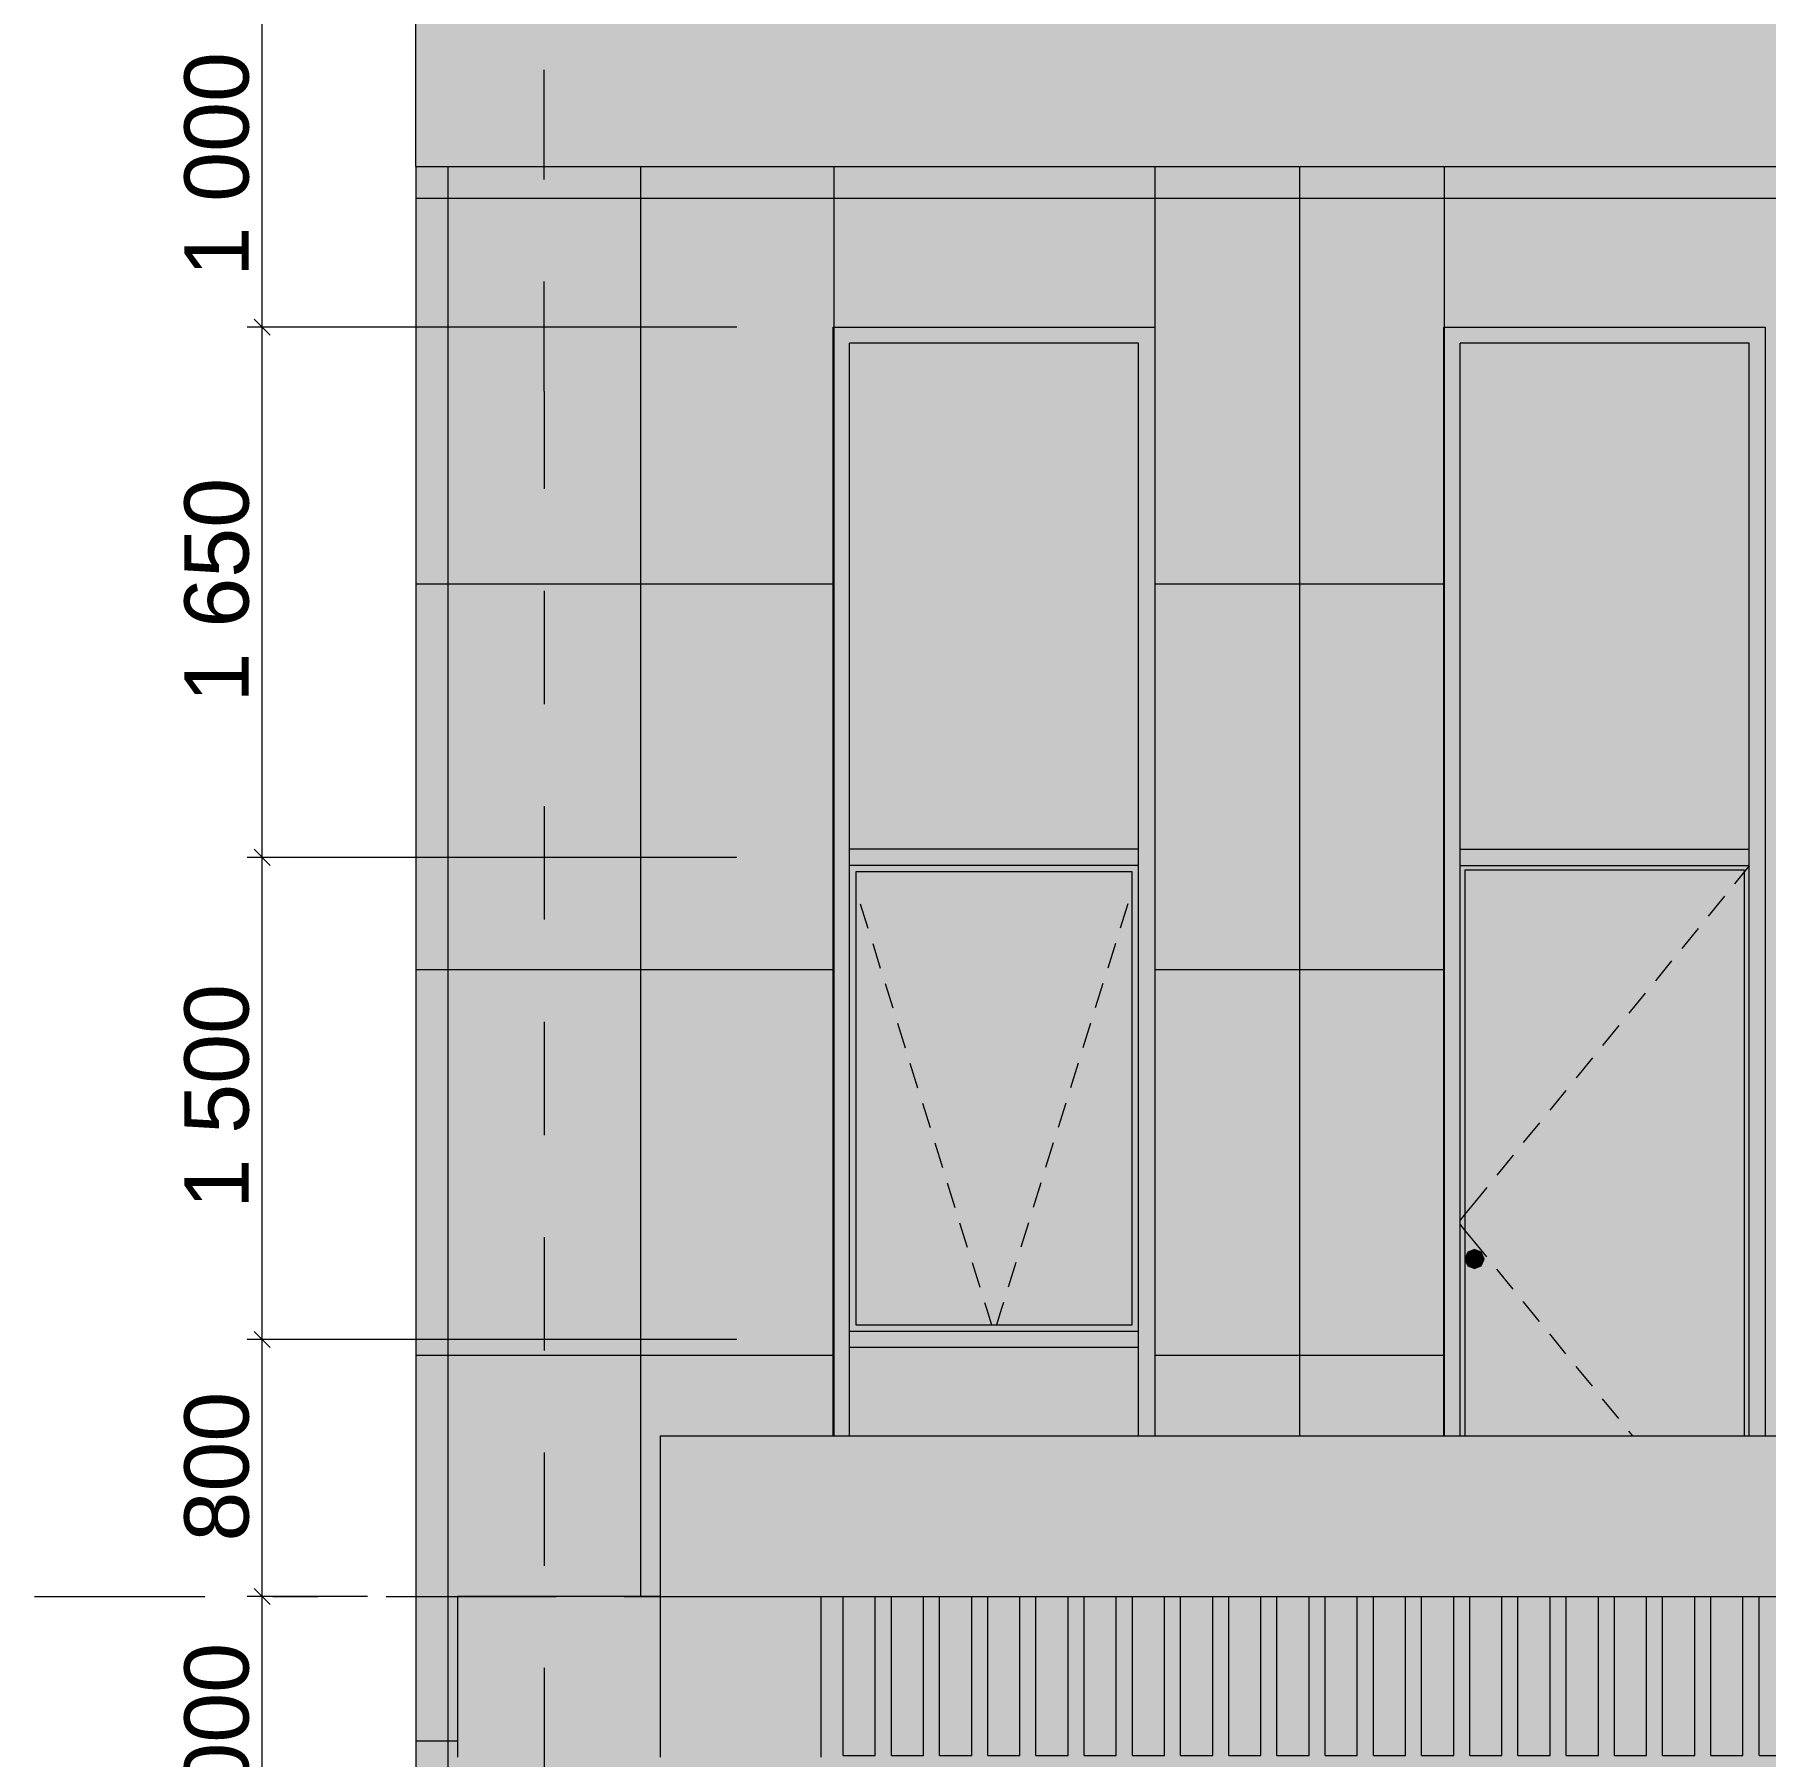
# Model space of a CAD drawing. Header units: millimetres. Extents: x 1499747 to 4230374, y -28481 to 441852.
# Drawn here: x 4020056 to 4025442, y 368581 to 373938 of the extents above; entities that cross this region are included whole.
import ezdxf

# ---------------------------------------------------------------- set-up
doc = ezdxf.new("R2010")
doc.units = ezdxf.units.MM
doc.header["$MEASUREMENT"] = 0
doc.layers.add('Чертеж и Рисунок', color=7, linetype='Continuous')
doc.styles.add('РЎР“Р•РќР•Р\xa0Р\x98Р\xa0_РЎРўР\x98Р›Р¬_2', font='')
doc.styles.get('РЎР“Р•РќР•Р\xa0Р\x98Р\xa0_РЎРўР\x98Р›Р¬_2').set_extended_font_data('GOST Common', italic=True)

msp = doc.modelspace()

# ---------------------------------------------------------------- hatches: boundary and pattern name
at = {"layer": 'Чертеж и Рисунок', "linetype": 'Continuous', "lineweight": 0, "true_color": 0xbc9a89}
for points in [[(4021241.89294, 400428.41218), (4021241.89294, 373528.37108), (4021741.89371, 373528.37108), (4021741.89371, 400428.41218)], [(4044991.95923, 374028.37184), (4021741.89371, 374028.37184), (4021741.89371, 373528.37108), (4044991.95923, 373528.37108)]]:
    msp.add_hatch(color=33, dxfattribs=at).paths.add_polyline_path(points)
at = {"layer": 'Чертеж и Рисунок', "linetype": 'Continuous', "lineweight": 0, "true_color": 0x868d8e}
msp.add_hatch(color=252, dxfattribs=at).paths.add_polyline_path([(4021241.89294, 373528.37108), (4021241.89294, 363828.35626), (4022541.92493, 363828.35626), (4022541.92493, 368078.36275), (4023541.92646, 368078.36275), (4023541.92646, 363828.35626), (4024441.92783, 363828.35626), (4024441.92783, 368078.36275), (4025441.92936, 368078.36275), (4025441.92936, 363828.35626), (4026666.93123, 363828.35626), (4026666.93123, 368578.36352), (4021371.85314, 368578.36352), (4021371.85314, 369078.36428), (4022002.28411, 369078.36428), (4022002.28411, 369578.36504), (4022541.42493, 369578.36504), (4022541.42493, 373028.37032), (4023541.42646, 373028.37032), (4023541.42646, 369578.36504), (4024441.52783, 369578.36504), (4024441.52783, 373028.37032), (4025441.52936, 373028.37032), (4025441.52936, 369578.36504), (4027242.43211, 369578.36504), (4027242.43211, 373028.37032), (4028242.43364, 373028.37032), (4028242.43364, 369578.36504), (4029142.03501, 369578.36504), (4029142.03501, 373028.37032), (4030142.03654, 373028.37032), (4030142.03654, 369578.36504), (4031941.43929, 369578.36504), (4031941.43929, 373028.37032), (4032941.44082, 373028.37032), (4032941.44082, 369578.36504), (4033841.44219, 369578.36504), (4033841.44219, 373028.37032), (4034841.44372, 373028.37032), (4034841.44372, 369578.36504), (4035991.94548, 369578.36504), (4035991.94548, 369078.36428), (4036741.94662, 369078.36428), (4036741.94662, 373028.37032), (4037741.94815, 373028.37032), (4037741.94815, 369078.36428), (4038641.94953, 369078.36428), (4038641.94953, 373028.37032), (4039641.95105, 373028.37032), (4039641.95105, 369078.36428), (4040141.95182, 369078.36428), (4040141.95182, 373528.37108)])
at = {"layer": 'Чертеж и Рисунок', "linetype": 'Continuous', "lineweight": 0, "true_color": 0x2e2e2e}
for points in [[(4022541.52493, 373028.37032), (4022541.42493, 373028.37032), (4022541.42493, 371378.36779), (4022591.42501, 371378.36779), (4022591.42501, 372978.37024)], [(4022541.52493, 373028.37032), (4022591.42501, 372978.37024), (4023491.42638, 372978.37024), (4023541.42646, 373028.37032)], [(4023491.42638, 372978.37024), (4023491.42638, 371378.36779), (4023541.42646, 371378.36779), (4023541.42646, 373028.37032)], [(4024441.62783, 373028.37032), (4024441.52783, 373028.37032), (4024441.52783, 371378.36779), (4024491.52791, 371378.36779), (4024491.52791, 372978.37024)], [(4025441.52936, 373028.37032), (4024441.62783, 373028.37032), (4024491.52791, 372978.37024), (4025391.52928, 372978.37024)], [(4025391.52928, 372978.37024), (4025391.52928, 371378.36779), (4025441.52936, 371378.36779), (4025441.52936, 373028.37032)], [(4022591.42501, 371403.36783), (4022591.42501, 371353.36776), (4023491.42638, 371353.36776), (4023491.42638, 371403.36783)], [(4024491.52791, 371403.36783), (4024491.52791, 371353.36776), (4025391.52928, 371353.36776), (4025391.52928, 371403.36783)], [(4022541.42493, 369878.3655), (4022591.42501, 369878.3655), (4022591.42501, 371378.36779), (4022541.42493, 371378.36779)], [(4023541.42646, 369878.3655), (4023541.42646, 371378.36779), (4023491.42638, 371378.36779), (4023491.42638, 369878.3655)], [(4024441.52783, 371378.36779), (4024441.52783, 369578.36504), (4024491.52791, 369578.36504), (4024491.52791, 371378.36779)], [(4025391.52928, 371378.36779), (4025391.52928, 369578.36504), (4025441.52936, 369578.36504), (4025441.52936, 371378.36779)], [(4022591.42501, 369903.36554), (4022591.42501, 369853.36546), (4023491.42638, 369853.36546), (4023491.42638, 369903.36554)], [(4022541.42493, 369878.3655), (4022541.42493, 369578.36504), (4022591.42501, 369578.36504), (4022591.42501, 369878.3655)], [(4023491.42638, 369878.3655), (4023491.42638, 369578.36504), (4023541.42646, 369578.36504), (4023541.42646, 369878.3655)], [(4022502.32487, 369078.36428), (4022502.32487, 369578.36504), (4022002.28411, 369578.36504), (4022002.28411, 369078.36428)], [(4022502.32487, 369078.36428), (4035491.94471, 369078.36428), (4035491.94471, 369578.36504), (4022502.32487, 369578.36504)], [(4022502.32487, 368578.36352), (4022502.32487, 369078.36428), (4022002.28411, 369078.36428), (4022002.28411, 368578.36352)]]:
    msp.add_hatch(color=250, dxfattribs=at).paths.add_polyline_path(points)
at = {"layer": 'Чертеж и Рисунок', "linetype": 'Continuous', "lineweight": 0, "true_color": 0x84adf9}
for points in [[(4022591.42501, 372978.37024), (4022591.42501, 371403.36783), (4023491.42638, 371403.36783), (4023491.42638, 372978.37024)], [(4025391.52928, 372978.37024), (4024491.52791, 372978.37024), (4024491.52791, 371403.36783), (4025391.52928, 371403.36783)], [(4022611.42504, 369923.36557), (4023471.42635, 369923.36557), (4023471.42635, 371333.36773), (4022611.42504, 371333.36773)], [(4023491.42638, 369853.36546), (4022591.42501, 369853.36546), (4022591.42501, 369578.36504), (4023491.42638, 369578.36504)]]:
    msp.add_hatch(color=161, dxfattribs=at).paths.add_polyline_path(points)
at = {"layer": 'Чертеж и Рисунок', "linetype": 'Continuous', "lineweight": 0, "true_color": 0xf7fdff}
for points in [[(4022591.42501, 369903.36554), (4022611.42504, 369923.36557), (4022611.42504, 371333.36773), (4022591.42501, 371353.36776)], [(4023491.42638, 371353.36776), (4022591.42501, 371353.36776), (4022611.42504, 371333.36773), (4023471.42635, 371333.36773)], [(4023491.42638, 369903.36554), (4023491.42638, 371353.36776), (4023471.42635, 371333.36773), (4023471.42635, 369923.36557)], [(4024491.52791, 369578.36504), (4024506.52793, 369578.36504), (4024506.52793, 371338.36773), (4024491.52791, 371353.36776)], [(4024491.52791, 371353.36776), (4024506.52793, 371338.36773), (4025376.52926, 371338.36773), (4025391.52928, 371353.36776)], [(4025376.52926, 369578.36504), (4025391.52928, 369578.36504), (4025391.52928, 371353.36776), (4025376.52926, 371338.36773)], [(4023491.42638, 369903.36554), (4023471.42635, 369923.36557), (4022611.42504, 369923.36557), (4022591.42501, 369903.36554)]]:
    msp.add_hatch(color=7, dxfattribs=at).paths.add_polyline_path(points)
at = {"layer": 'Чертеж и Рисунок', "linetype": 'Continuous', "lineweight": 0, "true_color": 0x84adf9}
h = msp.add_hatch(color=161, dxfattribs=at)
h.paths.add_polyline_path([(4024506.52793, 369578.36504), (4025376.52926, 369578.36504), (4025376.52926, 371338.36773), (4024506.52793, 371338.36773)])
h.paths.add_polyline_path([(4024506.82793, 370128.36588), (4024515.52794, 370149.46592), (4024536.52798, 370158.16593), (4024557.62801, 370149.46592), (4024566.32802, 370128.36588), (4024557.62801, 370107.36585), (4024536.52798, 370098.66584), (4024515.52794, 370107.36585)], flags=0)
at = {"layer": 'Чертеж и Рисунок', "linetype": 'Continuous', "lineweight": 0, "true_color": 0x6e2a0f}
for points in [[(4024515.32794, 370128.36588), (4024521.52795, 370143.46591), (4024515.52794, 370149.46592), (4024506.82793, 370128.36588)], [(4024521.52795, 370113.36586), (4024515.32794, 370128.36588), (4024506.82793, 370128.36588), (4024515.52794, 370107.36585)], [(4024520.32795, 370128.36588), (4024525.02796, 370139.8659), (4024521.52795, 370143.46591), (4024515.32794, 370128.36588)], [(4024525.02796, 370116.86587), (4024520.32795, 370128.36588), (4024515.32794, 370128.36588), (4024521.52795, 370113.36586)], [(4024521.52795, 370143.46591), (4024536.52798, 370149.66592), (4024536.52798, 370158.16593), (4024515.52794, 370149.46592)], [(4024536.52798, 370107.16585), (4024521.52795, 370113.36586), (4024515.52794, 370107.36585), (4024536.52798, 370098.66584)], [(4024525.22796, 370128.36588), (4024528.52796, 370136.3659), (4024525.02796, 370139.8659), (4024520.32795, 370128.36588)], [(4024528.52796, 370120.36587), (4024525.22796, 370128.36588), (4024520.32795, 370128.36588), (4024525.02796, 370116.86587)], [(4024525.02796, 370139.8659), (4024536.52798, 370144.66591), (4024536.52798, 370149.66592), (4024521.52795, 370143.46591)], [(4024536.52798, 370112.16586), (4024525.02796, 370116.86587), (4024521.52795, 370113.36586), (4024536.52798, 370107.16585)], [(4024528.52796, 370136.3659), (4024536.52798, 370139.7659), (4024536.52798, 370144.66591), (4024525.02796, 370139.8659)], [(4024536.52798, 370117.06587), (4024528.52796, 370120.36587), (4024525.02796, 370116.86587), (4024536.52798, 370112.16586)], [(4024526.02796, 370128.36588), (4024529.12797, 370120.96587), (4024535.02797, 370118.56587), (4024535.02797, 370138.2659), (4024529.12797, 370135.8659)], [(4024538.02798, 370135.4659), (4024538.02798, 370138.3659), (4024535.02797, 370138.3659), (4024535.02797, 370135.4659)], [(4024538.02798, 370128.36588), (4024538.02798, 370135.4659), (4024535.02797, 370135.4659), (4024535.02797, 370128.36588)], [(4024538.02798, 370121.36587), (4024538.02798, 370128.36588), (4024535.02797, 370128.36588), (4024535.02797, 370121.36587)], [(4024538.02798, 370118.36587), (4024538.02798, 370121.36587), (4024535.02797, 370121.36587), (4024535.02797, 370118.36587)], [(4024535.32797, 370138.3659), (4024537.72798, 370138.3659), (4024536.52798, 370138.8659)], [(4024537.72798, 370118.36587), (4024535.32797, 370118.36587), (4024536.52798, 370117.86587)], [(4024536.52798, 370149.66592), (4024551.528, 370143.46591), (4024557.62801, 370149.46592), (4024536.52798, 370158.16593)], [(4024536.52798, 370144.66591), (4024548.02799, 370139.8659), (4024551.528, 370143.46591), (4024536.52798, 370149.66592)], [(4024536.52798, 370139.7659), (4024544.52799, 370136.3659), (4024548.02799, 370139.8659), (4024536.52798, 370144.66591)], [(4024544.52799, 370120.36587), (4024536.52798, 370117.06587), (4024536.52798, 370112.16586), (4024548.02799, 370116.86587)], [(4024548.02799, 370116.86587), (4024536.52798, 370112.16586), (4024536.52798, 370107.16585), (4024551.528, 370113.36586)], [(4024551.528, 370113.36586), (4024536.52798, 370107.16585), (4024536.52798, 370098.66584), (4024557.62801, 370107.36585)], [(4024538.02798, 370138.2659), (4024538.02798, 370118.56587), (4024544.02799, 370120.96587), (4024547.02799, 370128.36588), (4024544.02799, 370135.8659)], [(4024544.52799, 370136.3659), (4024547.82799, 370128.36588), (4024552.828, 370128.36588), (4024548.02799, 370139.8659)], [(4024547.82799, 370128.36588), (4024544.52799, 370120.36587), (4024548.02799, 370116.86587), (4024552.828, 370128.36588)], [(4024548.02799, 370139.8659), (4024552.828, 370128.36588), (4024557.82801, 370128.36588), (4024551.528, 370143.46591)], [(4024552.828, 370128.36588), (4024548.02799, 370116.86587), (4024551.528, 370113.36586), (4024557.82801, 370128.36588)], [(4024551.528, 370143.46591), (4024557.82801, 370128.36588), (4024566.32802, 370128.36588), (4024557.62801, 370149.46592)], [(4024557.82801, 370128.36588), (4024551.528, 370113.36586), (4024557.62801, 370107.36585), (4024566.32802, 370128.36588)]]:
    msp.add_hatch(color=26, dxfattribs=at).paths.add_polyline_path(points)
h = msp.add_hatch(color=26, dxfattribs=at)
h.paths.add_polyline_path([(4024525.22796, 370128.36588), (4024528.52796, 370120.36587), (4024536.52798, 370117.06587), (4024544.52799, 370120.36587), (4024547.82799, 370128.36588), (4024544.52799, 370136.3659), (4024536.52798, 370139.7659), (4024528.52796, 370136.3659)])
h.paths.add_polyline_path([(4024526.02796, 370128.36588), (4024529.12797, 370135.8659), (4024535.02797, 370138.2659), (4024535.02797, 370138.3659), (4024535.32797, 370138.3659), (4024536.52798, 370138.8659), (4024537.72798, 370138.3659), (4024538.02798, 370138.3659), (4024538.02798, 370138.2659), (4024544.02799, 370135.8659), (4024547.02799, 370128.36588), (4024544.02799, 370120.96587), (4024538.02798, 370118.56587), (4024538.02798, 370118.36587), (4024537.72798, 370118.36587), (4024536.52798, 370117.86587), (4024535.32797, 370118.36587), (4024535.02797, 370118.36587), (4024535.02797, 370118.56587), (4024529.12797, 370120.96587)], flags=0)
at = {"layer": 'Чертеж и Рисунок', "linetype": 'Continuous', "lineweight": 0, "true_color": 0xffffff}
for points in [[(4021371.85314, 369078.36428), (4021371.85314, 368578.36352), (4021371.89314, 368578.36352), (4021371.89314, 369077.46428)], [(4021371.85314, 369078.36428), (4021371.89314, 369077.46428), (4021371.89314, 369078.36428)], [(4021371.89314, 369078.36428), (4021371.89314, 368578.36352), (4022002.28411, 368578.36352), (4022002.28411, 369078.36428)], [(4022571.92498, 369078.36428), (4022502.32487, 369078.36428), (4022502.32487, 368578.36352), (4035491.94471, 368578.36352), (4035491.94471, 369078.36428), (4035421.94461, 369078.36428), (4035421.94461, 368583.76352), (4035321.94445, 368583.76352), (4035321.94445, 369078.36428), (4035271.94438, 369078.36428), (4035271.94438, 368583.76352), (4035171.94423, 368583.76352), (4035171.94423, 369078.36428), (4035121.94415, 369078.36428), (4035121.94415, 368583.76352), (4035021.944, 368583.76352), (4035021.944, 369078.36428), (4034971.94392, 369078.36428), (4034971.94392, 368583.76352), (4034871.94377, 368583.76352), (4034871.94377, 369078.36428), (4034821.94369, 369078.36428), (4034821.94369, 368583.76352), (4034721.94354, 368583.76352), (4034721.94354, 369078.36428), (4034671.94346, 369078.36428), (4034671.94346, 368583.76352), (4034571.94331, 368583.76352), (4034571.94331, 369078.36428), (4034521.94323, 369078.36428), (4034521.94323, 368583.76352), (4034421.94308, 368583.76352), (4034421.94308, 369078.36428), (4034371.943, 369078.36428), (4034371.943, 368583.76352), (4034271.94285, 368583.76352), (4034271.94285, 369078.36428), (4034221.94277, 369078.36428), (4034221.94277, 368583.76352), (4034121.94262, 368583.76352), (4034121.94262, 369078.36428), (4034071.94254, 369078.36428), (4034071.94254, 368583.76352), (4033971.94239, 368583.76352), (4033971.94239, 369078.36428), (4033921.94232, 369078.36428), (4033921.94232, 368583.76352), (4033821.94216, 368583.76352), (4033821.94216, 369078.36428), (4033771.94209, 369078.36428), (4033771.94209, 368583.76352), (4033671.94193, 368583.76352), (4033671.94193, 369078.36428), (4033621.94186, 369078.36428), (4033621.94186, 368583.76352), (4033521.9417, 368583.76352), (4033521.9417, 369078.36428), (4033471.94163, 369078.36428), (4033471.94163, 368583.76352), (4033371.94148, 368583.76352), (4033371.94148, 369078.36428), (4033321.9414, 369078.36428), (4033321.9414, 368583.76352), (4033221.94125, 368583.76352), (4033221.94125, 369078.36428), (4033171.94117, 369078.36428), (4033171.94117, 368583.76352), (4033071.94102, 368583.76352), (4033071.94102, 369078.36428), (4033021.94094, 369078.36428), (4033021.94094, 368583.76352), (4032921.94079, 368583.76352), (4032921.94079, 369078.36428), (4032871.94071, 369078.36428), (4032871.94071, 368583.76352), (4032771.94056, 368583.76352), (4032771.94056, 369078.36428), (4032721.94048, 369078.36428), (4032721.94048, 368583.76352), (4032621.94033, 368583.76352), (4032621.94033, 369078.36428), (4032571.94025, 369078.36428), (4032571.94025, 368583.76352), (4032471.9401, 368583.76352), (4032471.9401, 369078.36428), (4032421.94002, 369078.36428), (4032421.94002, 368583.76352), (4032321.93987, 368583.76352), (4032321.93987, 369078.36428), (4032271.93979, 369078.36428), (4032271.93979, 368583.76352), (4032171.93964, 368583.76352), (4032171.93964, 369078.36428), (4032121.93957, 369078.36428), (4032121.93957, 368583.76352), (4032021.93941, 368583.76352), (4032021.93941, 369078.36428), (4031971.93934, 369078.36428), (4031971.93934, 368583.76352), (4031871.93918, 368583.76352), (4031871.93918, 369078.36428), (4031821.93911, 369078.36428), (4031821.93911, 368583.76352), (4031721.93895, 368583.76352), (4031721.93895, 369078.36428), (4031671.93888, 369078.36428), (4031671.93888, 368583.76352), (4031571.93873, 368583.76352), (4031571.93873, 369078.36428), (4031521.93865, 369078.36428), (4031521.93865, 368583.76352), (4031421.9385, 368583.76352), (4031421.9385, 369078.36428), (4031371.93842, 369078.36428), (4031371.93842, 368583.76352), (4031271.93827, 368583.76352), (4031271.93827, 369078.36428), (4031221.93819, 369078.36428), (4031221.93819, 368583.76352), (4031121.93804, 368583.76352), (4031121.93804, 369078.36428), (4031071.93796, 369078.36428), (4031071.93796, 368583.76352), (4030971.93781, 368583.76352), (4030971.93781, 369078.36428), (4030921.93773, 369078.36428), (4030921.93773, 368583.76352), (4030821.93758, 368583.76352), (4030821.93758, 369078.36428), (4030771.9375, 369078.36428), (4030771.9375, 368583.76352), (4030671.93735, 368583.76352), (4030671.93735, 369078.36428), (4030621.93727, 369078.36428), (4030621.93727, 368583.76352), (4030521.93712, 368583.76352), (4030521.93712, 369078.36428), (4030471.93704, 369078.36428), (4030471.93704, 368583.76352), (4030371.93689, 368583.76352), (4030371.93689, 369078.36428), (4030321.93682, 369078.36428), (4030321.93682, 368583.76352), (4030221.93666, 368583.76352), (4030221.93666, 369078.36428), (4030171.93659, 369078.36428), (4030171.93659, 368583.76352), (4030071.93643, 368583.76352), (4030071.93643, 369078.36428), (4030021.93636, 369078.36428), (4030021.93636, 368583.76352), (4029921.9362, 368583.76352), (4029921.9362, 369078.36428), (4029871.93613, 369078.36428), (4029871.93613, 368583.76352), (4029771.93598, 368583.76352), (4029771.93598, 369078.36428), (4029721.9359, 369078.36428), (4029721.9359, 368583.76352), (4029621.93575, 368583.76352), (4029621.93575, 369078.36428), (4029571.93567, 369078.36428), (4029571.93567, 368583.76352), (4029471.93552, 368583.76352), (4029471.93552, 369078.36428), (4029421.93544, 369078.36428), (4029421.93544, 368583.76352), (4029321.93529, 368583.76352), (4029321.93529, 369078.36428), (4029271.93521, 369078.36428), (4029271.93521, 368583.76352), (4029171.93506, 368583.76352), (4029171.93506, 369078.36428), (4029121.93498, 369078.36428), (4029121.93498, 368583.76352), (4029021.93483, 368583.76352), (4029021.93483, 369078.36428), (4028971.93475, 369078.36428), (4028971.93475, 368583.76352), (4028871.9346, 368583.76352), (4028871.9346, 369078.36428), (4028821.93452, 369078.36428), (4028821.93452, 368583.76352), (4028721.93437, 368583.76352), (4028721.93437, 369078.36428), (4028671.93429, 369078.36428), (4028671.93429, 368583.76352), (4028571.93414, 368583.76352), (4028571.93414, 369078.36428), (4028521.93407, 369078.36428), (4028521.93407, 368583.76352), (4028421.93391, 368583.76352), (4028421.93391, 369078.36428), (4028371.93384, 369078.36428), (4028371.93384, 368583.76352), (4028271.93368, 368583.76352), (4028271.93368, 369078.36428), (4028221.93361, 369078.36428), (4028221.93361, 368583.76352), (4028121.93345, 368583.76352), (4028121.93345, 369078.36428), (4028071.93338, 369078.36428), (4028071.93338, 368583.76352), (4027971.93323, 368583.76352), (4027971.93323, 369078.36428), (4027921.93315, 369078.36428), (4027921.93315, 368583.76352), (4027821.933, 368583.76352), (4027821.933, 369078.36428), (4027771.93292, 369078.36428), (4027771.93292, 368583.76352), (4027671.93277, 368583.76352), (4027671.93277, 369078.36428), (4027621.93269, 369078.36428), (4027621.93269, 368583.76352), (4027521.93254, 368583.76352), (4027521.93254, 369078.36428), (4027471.93246, 369078.36428), (4027471.93246, 368583.76352), (4027371.93231, 368583.76352), (4027371.93231, 369078.36428), (4027321.93223, 369078.36428), (4027321.93223, 368583.76352), (4027221.93208, 368583.76352), (4027221.93208, 369078.36428), (4027171.932, 369078.36428), (4027171.932, 368583.76352), (4027071.93185, 368583.76352), (4027071.93185, 369078.36428), (4027021.93177, 369078.36428), (4027021.93177, 368583.76352), (4026921.93162, 368583.76352), (4026921.93162, 369078.36428), (4026871.93154, 369078.36428), (4026871.93154, 368583.76352), (4026771.93139, 368583.76352), (4026771.93139, 369078.36428), (4026721.93132, 369078.36428), (4026721.93132, 368583.76352), (4026621.93116, 368583.76352), (4026621.93116, 369078.36428), (4026571.93109, 369078.36428), (4026571.93109, 368583.76352), (4026471.93093, 368583.76352), (4026471.93093, 369078.36428), (4026421.93086, 369078.36428), (4026421.93086, 368583.76352), (4026321.9307, 368583.76352), (4026321.9307, 369078.36428), (4026271.93063, 369078.36428), (4026271.93063, 368583.76352), (4026171.93048, 368583.76352), (4026171.93048, 369078.36428), (4026121.9304, 369078.36428), (4026121.9304, 368583.76352), (4026021.93025, 368583.76352), (4026021.93025, 369078.36428), (4025971.93017, 369078.36428), (4025971.93017, 368583.76352), (4025871.93002, 368583.76352), (4025871.93002, 369078.36428), (4025821.92994, 369078.36428), (4025821.92994, 368583.76352), (4025721.92979, 368583.76352), (4025721.92979, 369078.36428), (4025671.92971, 369078.36428), (4025671.92971, 368583.76352), (4025571.92956, 368583.76352), (4025571.92956, 369078.36428), (4025521.92948, 369078.36428), (4025521.92948, 368583.76352), (4025421.92933, 368583.76352), (4025421.92933, 369078.36428), (4025371.92925, 369078.36428), (4025371.92925, 368583.76352), (4025271.9291, 368583.76352), (4025271.9291, 369078.36428), (4025221.92902, 369078.36428), (4025221.92902, 368583.76352), (4025121.92887, 368583.76352), (4025121.92887, 369078.36428), (4025071.92879, 369078.36428), (4025071.92879, 368583.76352), (4024971.92864, 368583.76352), (4024971.92864, 369078.36428), (4024921.92857, 369078.36428), (4024921.92857, 368583.76352), (4024821.92841, 368583.76352), (4024821.92841, 369078.36428), (4024771.92834, 369078.36428), (4024771.92834, 368583.76352), (4024671.92818, 368583.76352), (4024671.92818, 369078.36428), (4024621.92811, 369078.36428), (4024621.92811, 368583.76352), (4024521.92795, 368583.76352), (4024521.92795, 369078.36428), (4024471.92788, 369078.36428), (4024471.92788, 368583.76352), (4024371.92773, 368583.76352), (4024371.92773, 369078.36428), (4024321.92765, 369078.36428), (4024321.92765, 368583.76352), (4024221.9275, 368583.76352), (4024221.9275, 369078.36428), (4024171.92742, 369078.36428), (4024171.92742, 368583.76352), (4024071.92727, 368583.76352), (4024071.92727, 369078.36428), (4024021.92719, 369078.36428), (4024021.92719, 368583.76352), (4023921.92704, 368583.76352), (4023921.92704, 369078.36428), (4023871.92696, 369078.36428), (4023871.92696, 368583.76352), (4023771.92681, 368583.76352), (4023771.92681, 369078.36428), (4023721.92673, 369078.36428), (4023721.92673, 368583.76352), (4023621.92658, 368583.76352), (4023621.92658, 369078.36428), (4023571.9265, 369078.36428), (4023571.9265, 368583.76352), (4023471.92635, 368583.76352), (4023471.92635, 369078.36428), (4023421.92627, 369078.36428), (4023421.92627, 368583.76352), (4023321.92612, 368583.76352), (4023321.92612, 369078.36428), (4023271.92604, 369078.36428), (4023271.92604, 368583.76352), (4023171.92589, 368583.76352), (4023171.92589, 369078.36428), (4023121.92582, 369078.36428), (4023121.92582, 368583.76352), (4023021.92566, 368583.76352), (4023021.92566, 369078.36428), (4022971.92559, 369078.36428), (4022971.92559, 368583.76352), (4022871.92543, 368583.76352), (4022871.92543, 369078.36428), (4022821.92536, 369078.36428), (4022821.92536, 368583.76352), (4022721.9252, 368583.76352), (4022721.9252, 369078.36428), (4022671.92513, 369078.36428), (4022671.92513, 368583.76352), (4022571.92498, 368583.76352)]]:
    msp.add_hatch(color=7, dxfattribs=at).paths.add_polyline_path(points)
at = {"layer": 'Чертеж и Рисунок', "linetype": 'Continuous', "lineweight": 0, "true_color": 0x3264ff}
for points in [[(4022671.92513, 369078.36428), (4022571.92498, 369078.36428), (4022571.92498, 368583.76352), (4022671.92513, 368583.76352)], [(4022821.92536, 369078.36428), (4022721.9252, 369078.36428), (4022721.9252, 368583.76352), (4022821.92536, 368583.76352)], [(4024021.92719, 369078.36428), (4023921.92704, 369078.36428), (4023921.92704, 368583.76352), (4024021.92719, 368583.76352)], [(4024471.92788, 369078.36428), (4024371.92773, 369078.36428), (4024371.92773, 368583.76352), (4024471.92788, 368583.76352)], [(4024771.92834, 369078.36428), (4024671.92818, 369078.36428), (4024671.92818, 368583.76352), (4024771.92834, 368583.76352)], [(4024921.92857, 369078.36428), (4024821.92841, 369078.36428), (4024821.92841, 368583.76352), (4024921.92857, 368583.76352)], [(4024971.92864, 369078.36428), (4024971.92864, 368583.76352), (4025071.92879, 368583.76352), (4025071.92879, 369078.36428)], [(4025271.9291, 369078.36428), (4025271.9291, 368583.76352), (4025371.92925, 368583.76352), (4025371.92925, 369078.36428)], [(4025421.92933, 369078.36428), (4025421.92933, 368583.76352), (4025521.92948, 368583.76352), (4025521.92948, 369078.36428)]]:
    msp.add_hatch(color=150, dxfattribs=at).paths.add_polyline_path(points)
at = {"layer": 'Чертеж и Рисунок', "linetype": 'Continuous', "lineweight": 0, "true_color": 0x0760b8}
for points in [[(4022971.92559, 369078.36428), (4022871.92543, 369078.36428), (4022871.92543, 368583.76352), (4022971.92559, 368583.76352)], [(4023421.92627, 369078.36428), (4023321.92612, 369078.36428), (4023321.92612, 368583.76352), (4023421.92627, 368583.76352)], [(4023721.92673, 369078.36428), (4023621.92658, 369078.36428), (4023621.92658, 368583.76352), (4023721.92673, 368583.76352)]]:
    msp.add_hatch(color=152, dxfattribs=at).paths.add_polyline_path(points)
at = {"layer": 'Чертеж и Рисунок', "linetype": 'Continuous', "lineweight": 0, "true_color": 0xfcfb00}
for points in [[(4023121.92582, 369078.36428), (4023021.92566, 369078.36428), (4023021.92566, 368583.76352), (4023121.92582, 368583.76352)], [(4023271.92604, 369078.36428), (4023171.92589, 369078.36428), (4023171.92589, 368583.76352), (4023271.92604, 368583.76352)], [(4023871.92696, 369078.36428), (4023771.92681, 369078.36428), (4023771.92681, 368583.76352), (4023871.92696, 368583.76352)], [(4024621.92811, 369078.36428), (4024521.92795, 369078.36428), (4024521.92795, 368583.76352), (4024621.92811, 368583.76352)], [(4025121.92887, 369078.36428), (4025121.92887, 368583.76352), (4025221.92902, 368583.76352), (4025221.92902, 369078.36428)]]:
    msp.add_hatch(color=2, dxfattribs=at).paths.add_polyline_path(points)
at = {"layer": 'Чертеж и Рисунок', "linetype": 'Continuous', "lineweight": 0, "true_color": 0xec4f13}
for points in [[(4023571.9265, 369078.36428), (4023471.92635, 369078.36428), (4023471.92635, 368583.76352), (4023571.9265, 368583.76352)], [(4024171.92742, 369078.36428), (4024071.92727, 369078.36428), (4024071.92727, 368583.76352), (4024171.92742, 368583.76352)], [(4024321.92765, 369078.36428), (4024221.9275, 369078.36428), (4024221.9275, 368583.76352), (4024321.92765, 368583.76352)]]:
    msp.add_hatch(color=20, dxfattribs=at).paths.add_polyline_path(points)

# ---------------------------------------------------------------- linework, layer by layer
at = {"layer": 'Чертеж и Рисунок', "color": 7, "linetype": 'Continuous', "lineweight": 5}
for points in [[(4021241.89294, 373528.37108), (4021241.89294, 400428.41218)], [(4020763.94221, 373028.37032), (4020763.94221, 374028.37184)], [(4021241.89294, 373528.37108), (4021741.89371, 373528.37108)], [(4021241.89294, 373528.37108), (4021241.89294, 363828.35626)], [(4021741.89371, 373528.37108), (4044991.95923, 373528.37108)], [(4022241.45447, 373028.37032), (4020717.06214, 373028.37032)], [(4020738.94217, 373053.37035), (4020788.94225, 373003.37028)], [(4020763.94221, 371378.36779), (4020763.94221, 373028.37032)], [(4022541.42493, 369578.36504), (4022541.42493, 373028.37032)], [(4022541.42493, 373028.37032), (4023541.42646, 373028.37032)], [(4023541.42646, 373028.37032), (4023541.42646, 369578.36504)], [(4024441.52783, 373028.37032), (4025441.52936, 373028.37032)], [(4024441.52783, 369578.36504), (4024441.52783, 373028.37032)], [(4025441.52936, 373028.37032), (4025441.52936, 369578.36504)], [(4023491.42638, 372978.37024), (4022591.42501, 372978.37024)], [(4022591.42501, 371403.36783), (4022591.42501, 372978.37024)], [(4023491.42638, 371403.36783), (4023491.42638, 372978.37024)], [(4025391.52928, 372978.37024), (4024491.52791, 372978.37024)], [(4024491.52791, 371403.36783), (4024491.52791, 372978.37024)], [(4025391.52928, 371378.36779), (4025391.52928, 372978.37024)], [(4020738.94217, 371403.36783), (4020788.94225, 371353.36776)], [(4022591.42501, 371378.36779), (4022591.42501, 371403.36783)], [(4023491.42638, 371403.36783), (4022591.42501, 371403.36783)], [(4023491.42638, 371378.36779), (4023491.42638, 371403.36783)], [(4024491.52791, 371378.36779), (4024491.52791, 371403.36783)], [(4024491.52791, 371403.36783), (4025391.52928, 371403.36783)], [(4022241.45447, 371378.36779), (4020717.06214, 371378.36779)], [(4020763.94221, 369878.3655), (4020763.94221, 371378.36779)], [(4022591.42501, 371353.36776), (4022591.42501, 371378.36779)], [(4023491.42638, 371353.36776), (4022591.42501, 371353.36776)], [(4022591.42501, 369903.36554), (4022591.42501, 371353.36776)], [(4023491.42638, 371353.36776), (4023491.42638, 371378.36779)], [(4023491.42638, 369903.36554), (4023491.42638, 371353.36776)], [(4024491.52791, 371353.36776), (4024491.52791, 371378.36779)], [(4024491.52791, 371353.36776), (4025391.52928, 371353.36776)], [(4024491.52791, 369578.36504), (4024491.52791, 371353.36776)], [(4025391.52928, 369578.36504), (4025391.52928, 371378.36779)], [(4022611.42504, 371333.36773), (4022611.42504, 369923.36557)], [(4023471.42635, 371333.36773), (4022611.42504, 371333.36773)], [(4023471.42635, 369923.36557), (4023471.42635, 371333.36773)], [(4025376.52926, 371338.36773), (4024506.52793, 371338.36773)], [(4024506.52793, 371338.36773), (4024506.52793, 369578.36504)], [(4025376.52926, 369578.36504), (4025376.52926, 371338.36773)], [(4024515.52794, 370149.46592), (4024506.82793, 370128.36588)], [(4024506.82793, 370128.36588), (4024515.52794, 370107.36585)], [(4024536.52798, 370158.16593), (4024515.52794, 370149.46592)], [(4024515.52794, 370107.36585), (4024536.52798, 370098.66584)], [(4024528.52796, 370136.3659), (4024525.22796, 370128.36588)], [(4024525.22796, 370128.36588), (4024528.52796, 370120.36587)], [(4024529.12797, 370135.8659), (4024526.02796, 370128.36588)], [(4024526.02796, 370128.36588), (4024529.12797, 370120.96587)], [(4024536.52798, 370139.7659), (4024528.52796, 370136.3659)], [(4024528.52796, 370120.36587), (4024536.52798, 370117.06587)], [(4024535.02797, 370138.2659), (4024529.12797, 370135.8659)], [(4024529.12797, 370120.96587), (4024535.02797, 370118.56587)], [(4024535.02797, 370135.4659), (4024535.02797, 370138.3659)], [(4024535.32797, 370138.3659), (4024535.02797, 370138.3659)], [(4024535.02797, 370128.36588), (4024535.02797, 370135.4659)], [(4024535.02797, 370121.36587), (4024535.02797, 370128.36588)], [(4024535.02797, 370118.36587), (4024535.02797, 370121.36587)], [(4024535.32797, 370118.36587), (4024535.02797, 370118.36587)], [(4024536.52798, 370138.8659), (4024535.32797, 370138.3659)], [(4024537.72798, 370138.3659), (4024535.32797, 370138.3659)], [(4024535.32797, 370118.36587), (4024536.52798, 370117.86587)], [(4024537.72798, 370118.36587), (4024535.32797, 370118.36587)], [(4024557.62801, 370149.46592), (4024536.52798, 370158.16593)], [(4024544.52799, 370136.3659), (4024536.52798, 370139.7659)], [(4024537.72798, 370138.3659), (4024536.52798, 370138.8659)], [(4024536.52798, 370117.06587), (4024544.52799, 370120.36587)], [(4024536.52798, 370117.86587), (4024537.72798, 370118.36587)], [(4024536.52798, 370098.66584), (4024557.62801, 370107.36585)], [(4024538.02798, 370138.3659), (4024537.72798, 370138.3659)], [(4024538.02798, 370118.36587), (4024537.72798, 370118.36587)], [(4024538.02798, 370135.4659), (4024538.02798, 370138.3659)], [(4024544.02799, 370135.8659), (4024538.02798, 370138.2659)], [(4024538.02798, 370128.36588), (4024538.02798, 370135.4659)], [(4024538.02798, 370121.36587), (4024538.02798, 370128.36588)], [(4024538.02798, 370118.36587), (4024538.02798, 370121.36587)], [(4024538.02798, 370118.56587), (4024544.02799, 370120.96587)], [(4024547.02799, 370128.36588), (4024544.02799, 370135.8659)], [(4024544.02799, 370120.96587), (4024547.02799, 370128.36588)], [(4024547.82799, 370128.36588), (4024544.52799, 370136.3659)], [(4024544.52799, 370120.36587), (4024547.82799, 370128.36588)], [(4024566.32802, 370128.36588), (4024557.62801, 370149.46592)], [(4024557.62801, 370107.36585), (4024566.32802, 370128.36588)], [(4020738.94217, 369903.36554), (4020788.94225, 369853.36546)], [(4022591.42501, 369878.3655), (4022591.42501, 369903.36554)], [(4023491.42638, 369903.36554), (4022591.42501, 369903.36554)], [(4022611.42504, 369923.36557), (4023471.42635, 369923.36557)], [(4023491.42638, 369878.3655), (4023491.42638, 369903.36554)], [(4022241.45447, 369878.3655), (4020717.06214, 369878.3655)], [(4020763.94221, 369078.36428), (4020763.94221, 369878.3655)], [(4022591.42501, 369853.36546), (4022591.42501, 369878.3655)], [(4023491.42638, 369853.36546), (4022591.42501, 369853.36546)], [(4022591.42501, 369578.36504), (4022591.42501, 369853.36546)], [(4023491.42638, 369853.36546), (4023491.42638, 369878.3655)], [(4023491.42638, 369578.36504), (4023491.42638, 369853.36546)], [(4022002.28411, 369578.36504), (4022002.28411, 369078.36428)], [(4022002.28411, 369578.36504), (4022502.32487, 369578.36504)], [(4022502.32487, 369578.36504), (4035491.94471, 369578.36504)], [(4020738.94217, 369103.36432), (4020788.94225, 369053.36424)], [(4021091.85271, 369078.36428), (4020717.06214, 369078.36428)], [(4020763.94221, 368078.36275), (4020763.94221, 369078.36428)], [(4022002.28411, 369078.36428), (4022002.28411, 368578.36352)], [(4022002.28411, 369078.36428), (4022502.32487, 369078.36428)], [(4022502.32487, 369078.36428), (4022502.32487, 368578.36352)], [(4022502.32487, 369078.36428), (4035491.94471, 369078.36428)], [(4022571.92498, 368583.76352), (4022571.92498, 369078.36428)], [(4022671.92513, 368583.76352), (4022671.92513, 369078.36428)], [(4022721.9252, 368583.76352), (4022721.9252, 369078.36428)], [(4022821.92536, 368583.76352), (4022821.92536, 369078.36428)], [(4022871.92543, 368583.76352), (4022871.92543, 369078.36428)], [(4022971.92559, 368583.76352), (4022971.92559, 369078.36428)], [(4023021.92566, 368583.76352), (4023021.92566, 369078.36428)], [(4023121.92582, 368583.76352), (4023121.92582, 369078.36428)], [(4023171.92589, 368583.76352), (4023171.92589, 369078.36428)], [(4023271.92604, 368583.76352), (4023271.92604, 369078.36428)], [(4023321.92612, 368583.76352), (4023321.92612, 369078.36428)], [(4023421.92627, 368583.76352), (4023421.92627, 369078.36428)], [(4023471.92635, 368583.76352), (4023471.92635, 369078.36428)], [(4023571.9265, 368583.76352), (4023571.9265, 369078.36428)], [(4023621.92658, 368583.76352), (4023621.92658, 369078.36428)], [(4023721.92673, 368583.76352), (4023721.92673, 369078.36428)], [(4023771.92681, 368583.76352), (4023771.92681, 369078.36428)], [(4023871.92696, 368583.76352), (4023871.92696, 369078.36428)], [(4023921.92704, 368583.76352), (4023921.92704, 369078.36428)], [(4024021.92719, 368583.76352), (4024021.92719, 369078.36428)], [(4024071.92727, 368583.76352), (4024071.92727, 369078.36428)], [(4024171.92742, 368583.76352), (4024171.92742, 369078.36428)], [(4024221.9275, 368583.76352), (4024221.9275, 369078.36428)], [(4024321.92765, 368583.76352), (4024321.92765, 369078.36428)], [(4024371.92773, 368583.76352), (4024371.92773, 369078.36428)], [(4024471.92788, 368583.76352), (4024471.92788, 369078.36428)], [(4024521.92795, 368583.76352), (4024521.92795, 369078.36428)], [(4024621.92811, 368583.76352), (4024621.92811, 369078.36428)], [(4024671.92818, 368583.76352), (4024671.92818, 369078.36428)], [(4024771.92834, 368583.76352), (4024771.92834, 369078.36428)], [(4024821.92841, 368583.76352), (4024821.92841, 369078.36428)], [(4024921.92857, 368583.76352), (4024921.92857, 369078.36428)], [(4024971.92864, 368583.76352), (4024971.92864, 369078.36428)], [(4025071.92879, 368583.76352), (4025071.92879, 369078.36428)], [(4025121.92887, 368583.76352), (4025121.92887, 369078.36428)], [(4025221.92902, 368583.76352), (4025221.92902, 369078.36428)], [(4025271.9291, 368583.76352), (4025271.9291, 369078.36428)], [(4025371.92925, 368583.76352), (4025371.92925, 369078.36428)], [(4025421.92933, 368583.76352), (4025421.92933, 369078.36428)], [(4022571.92498, 368583.76352), (4022671.92513, 368583.76352)], [(4022721.9252, 368583.76352), (4022821.92536, 368583.76352)], [(4022871.92543, 368583.76352), (4022971.92559, 368583.76352)], [(4023021.92566, 368583.76352), (4023121.92582, 368583.76352)], [(4023171.92589, 368583.76352), (4023271.92604, 368583.76352)], [(4023321.92612, 368583.76352), (4023421.92627, 368583.76352)], [(4023471.92635, 368583.76352), (4023571.9265, 368583.76352)], [(4023621.92658, 368583.76352), (4023721.92673, 368583.76352)], [(4023771.92681, 368583.76352), (4023871.92696, 368583.76352)], [(4023921.92704, 368583.76352), (4024021.92719, 368583.76352)], [(4024071.92727, 368583.76352), (4024171.92742, 368583.76352)], [(4024221.9275, 368583.76352), (4024321.92765, 368583.76352)], [(4024371.92773, 368583.76352), (4024471.92788, 368583.76352)], [(4024521.92795, 368583.76352), (4024621.92811, 368583.76352)], [(4024671.92818, 368583.76352), (4024771.92834, 368583.76352)], [(4024821.92841, 368583.76352), (4024921.92857, 368583.76352)], [(4024971.92864, 368583.76352), (4025071.92879, 368583.76352)], [(4025121.92887, 368583.76352), (4025221.92902, 368583.76352)], [(4025271.9291, 368583.76352), (4025371.92925, 368583.76352)], [(4025421.92933, 368583.76352), (4025521.92948, 368583.76352)]]:
    msp.add_lwpolyline(points, dxfattribs=at)
at = {"layer": 'Чертеж и Рисунок', "color": 8, "linetype": 'Continuous', "lineweight": 15}
for points in [[(4021641.89355, 373487.17102), (4021641.89355, 373828.37154)], [(4021641.89355, 372828.37001), (4021641.89355, 373169.67053)], [(4021641.89355, 372828.37001), (4021641.89355, 372525.06955)], [(4021641.89355, 372207.56906), (4021641.89355, 371854.76852)], [(4021641.89355, 371537.26804), (4021641.89355, 371184.5675)], [(4021641.89355, 370867.06701), (4021641.89355, 370514.26647)], [(4021641.89355, 370196.76599), (4021641.89355, 369843.96545)], [(4021641.89355, 369526.46496), (4021641.89355, 369173.66443)], [(4021641.89355, 368856.16394), (4021641.89355, 368503.3634)]]:
    msp.add_lwpolyline(points, dxfattribs=at)
at = {"layer": 'Чертеж и Рисунок', "color": 253, "linetype": 'Continuous', "lineweight": 5, "true_color": 0xaaaaaa}
for points in [[(4021341.8931, 373528.37108), (4021341.8931, 363828.35626)], [(4021941.89401, 373528.37108), (4021941.89401, 369078.36428)], [(4022542.52493, 373528.37108), (4022542.52493, 369578.36504)], [(4023541.92646, 373528.37108), (4023541.92646, 369578.36504)], [(4023992.12715, 373528.37108), (4023992.12715, 373424.37092)], [(4024442.52783, 373528.37108), (4024442.52783, 369578.36504)], [(4040141.95182, 373428.37093), (4021241.89294, 373428.37093)], [(4023992.12715, 373424.37092), (4023992.12715, 369578.36504)], [(4022542.52493, 372228.36909), (4021241.89294, 372228.36909)], [(4024442.52783, 372228.36909), (4023541.92646, 372228.36909)], [(4022542.52493, 371028.36726), (4021241.89294, 371028.36726)], [(4024442.52783, 371028.36726), (4023541.92646, 371028.36726)], [(4022542.52493, 369828.36543), (4021241.89294, 369828.36543)], [(4024442.52783, 369828.36543), (4023541.92646, 369828.36543)], [(4021371.85314, 368628.36359), (4021241.89294, 368628.36359)]]:
    msp.add_lwpolyline(points, dxfattribs=at)
at = {"layer": 'Чертеж и Рисунок', "color": 23, "linetype": 'Continuous', "lineweight": 5, "true_color": 0xbf8080}
for points in [[(4025391.52928, 371352.26775), (4025376.52926, 371333.86773)], [(4025376.52926, 371333.86773), (4025346.02921, 371296.46767)], [(4025314.32917, 371257.66761), (4025263.82909, 371195.66752)], [(4022625.12506, 371234.26757), (4022648.92509, 371157.96746)], [(4023457.82633, 371234.26757), (4023433.92629, 371157.96746)], [(4025232.12904, 371156.96746), (4025181.62896, 371094.96736)], [(4022663.82512, 371110.16738), (4022687.62515, 371033.76727)], [(4023419.12627, 371110.16738), (4023395.32623, 371033.76727)], [(4025149.92891, 371056.2673), (4025099.42884, 370994.26721)], [(4022702.52517, 370986.06719), (4022726.32521, 370909.66708)], [(4023380.42621, 370986.06719), (4023356.62617, 370909.66708)], [(4025067.72879, 370955.56715), (4025017.22871, 370893.56705)], [(4022741.12523, 370861.96701), (4022764.92527, 370785.56689)], [(4023341.72615, 370861.96701), (4023317.92612, 370785.56689)], [(4024985.52866, 370854.86699), (4024935.02859, 370792.8669)], [(4024903.32854, 370754.16684), (4024852.82846, 370692.16675)], [(4022779.82529, 370737.86682), (4022803.62533, 370661.4667)], [(4023303.02609, 370737.86682), (4023279.22606, 370661.4667)], [(4024821.22841, 370653.36669), (4024770.62833, 370591.46659)], [(4022818.52535, 370613.76663), (4022842.32539, 370537.36651)], [(4023264.42603, 370613.76663), (4023240.626, 370537.36651)], [(4024739.02829, 370552.66653), (4024688.42821, 370490.66644)], [(4022857.22541, 370489.66644), (4022881.02545, 370413.26632)], [(4023225.72597, 370489.66644), (4023201.92594, 370413.26632)], [(4024656.82816, 370451.96638), (4024606.22808, 370389.96628)], [(4022895.92547, 370365.46625), (4022919.72551, 370289.16613)], [(4023187.02592, 370365.46625), (4023163.22588, 370289.16613)], [(4024574.62804, 370351.26623), (4024537.12798, 370305.36615)], [(4024506.52793, 370267.8661), (4024491.52791, 370249.56607)], [(4024537.12798, 370305.36615), (4024506.52793, 370267.8661)], [(4022934.52553, 370241.36606), (4022958.32557, 370165.06594)], [(4023148.32586, 370241.36606), (4023124.52582, 370165.06594)], [(4024506.52793, 370218.86602), (4024491.52791, 370237.26605)], [(4024537.12798, 370181.46597), (4024506.52793, 370218.86602)], [(4024574.62804, 370135.5659), (4024537.12798, 370181.46597)], [(4022973.22559, 370117.26587), (4022997.02562, 370040.86575)], [(4023109.6258, 370117.26587), (4023085.82576, 370040.86575)], [(4024656.82816, 370034.86574), (4024606.22808, 370096.86584)], [(4023011.92565, 369993.16568), (4023017.62566, 369974.76565)], [(4023017.62566, 369974.76565), (4023033.62568, 369923.36557)], [(4023065.22573, 369974.76565), (4023049.2257, 369923.36557)], [(4023071.02574, 369993.16568), (4023065.22573, 369974.76565)], [(4024739.02829, 369934.16559), (4024688.42821, 369996.06568)], [(4024821.22841, 369833.36543), (4024770.62833, 369895.36553)], [(4024903.32854, 369732.66528), (4024852.82846, 369794.66537)], [(4024985.52866, 369631.96513), (4024935.02859, 369693.96522)], [(4025029.32873, 369578.36504), (4025017.22871, 369593.26507)]]:
    msp.add_lwpolyline(points, dxfattribs=at)
at = {"layer": 'Чертеж и Рисунок', "color": 1, "linetype": 'Continuous', "lineweight": 0}
for points in [[(4020056.02113, 369078.36428), (4020585.19194, 369078.36428)], [(4020796.85226, 369078.36428), (4020937.96248, 369078.36428)], [(4021149.6328, 369078.36428), (4021678.80361, 369078.36428)], [(4021890.46393, 369078.36428), (4022031.58415, 369078.36428)], [(4022243.24447, 369078.36428), (4022772.42528, 369078.36428)], [(4022984.12561, 369078.36428), (4023125.22582, 369078.36428)], [(4023336.82614, 369078.36428), (4023866.02695, 369078.36428)], [(4024077.72728, 369078.36428), (4024218.82749, 369078.36428)], [(4024430.42781, 369078.36428), (4024959.62862, 369078.36428)], [(4025171.32895, 369078.36428), (4025312.42916, 369078.36428)]]:
    msp.add_lwpolyline(points, dxfattribs=at)
at = {"layer": 'Чертеж и Рисунок', "color": 255, "linetype": 'Continuous', "lineweight": 0}
for points in [[(4021371.85314, 369078.36428), (4021371.85314, 368578.36352)], [(4021371.89314, 369078.36428), (4021371.89314, 368578.36352)], [(4022002.28411, 369078.36428), (4021371.89314, 369078.36428)]]:
    msp.add_lwpolyline(points, dxfattribs=at)

# ---------------------------------------------------------------- texts
at = {"layer": 'Чертеж и Рисунок', "color": 7, "linetype": 'Continuous', "lineweight": 15, "char_height": 200.0004799, "attachment_point": 7, "rotation": 90, "style": 'РЎР“Р•РќР•Р\xa0Р\x98Р\xa0_РЎРўР\x98Р›Р¬_2'}
for s, insert in [('\\A1;{\\pql;\\fArial|b0|i0|c204|p0;\\W1.000000;1 000}', (4020724.83308, 373185.10143)), ('\\A1;{\\pql;\\fArial|b0|i0|c204|p0;\\W1.000000;1 650}', (4020724.83308, 371860.07183)), ('\\A1;{\\pql;\\fArial|b0|i0|c204|p0;\\W1.000000;1 500}', (4020724.83308, 370285.25827)), ('\\A1;{\\pql;\\fArial|b0|i0|c204|p0;\\W1.000000;800}', (4020724.83308, 369249.50548)), ('\\A1;{\\pql;\\fArial|b0|i0|c204|p0;\\W1.000000;1 000}', (4020724.83308, 368235.26112))]:
    msp.add_mtext(s, dxfattribs=dict(at, insert=insert))

doc.saveas('drawing.dxf')
